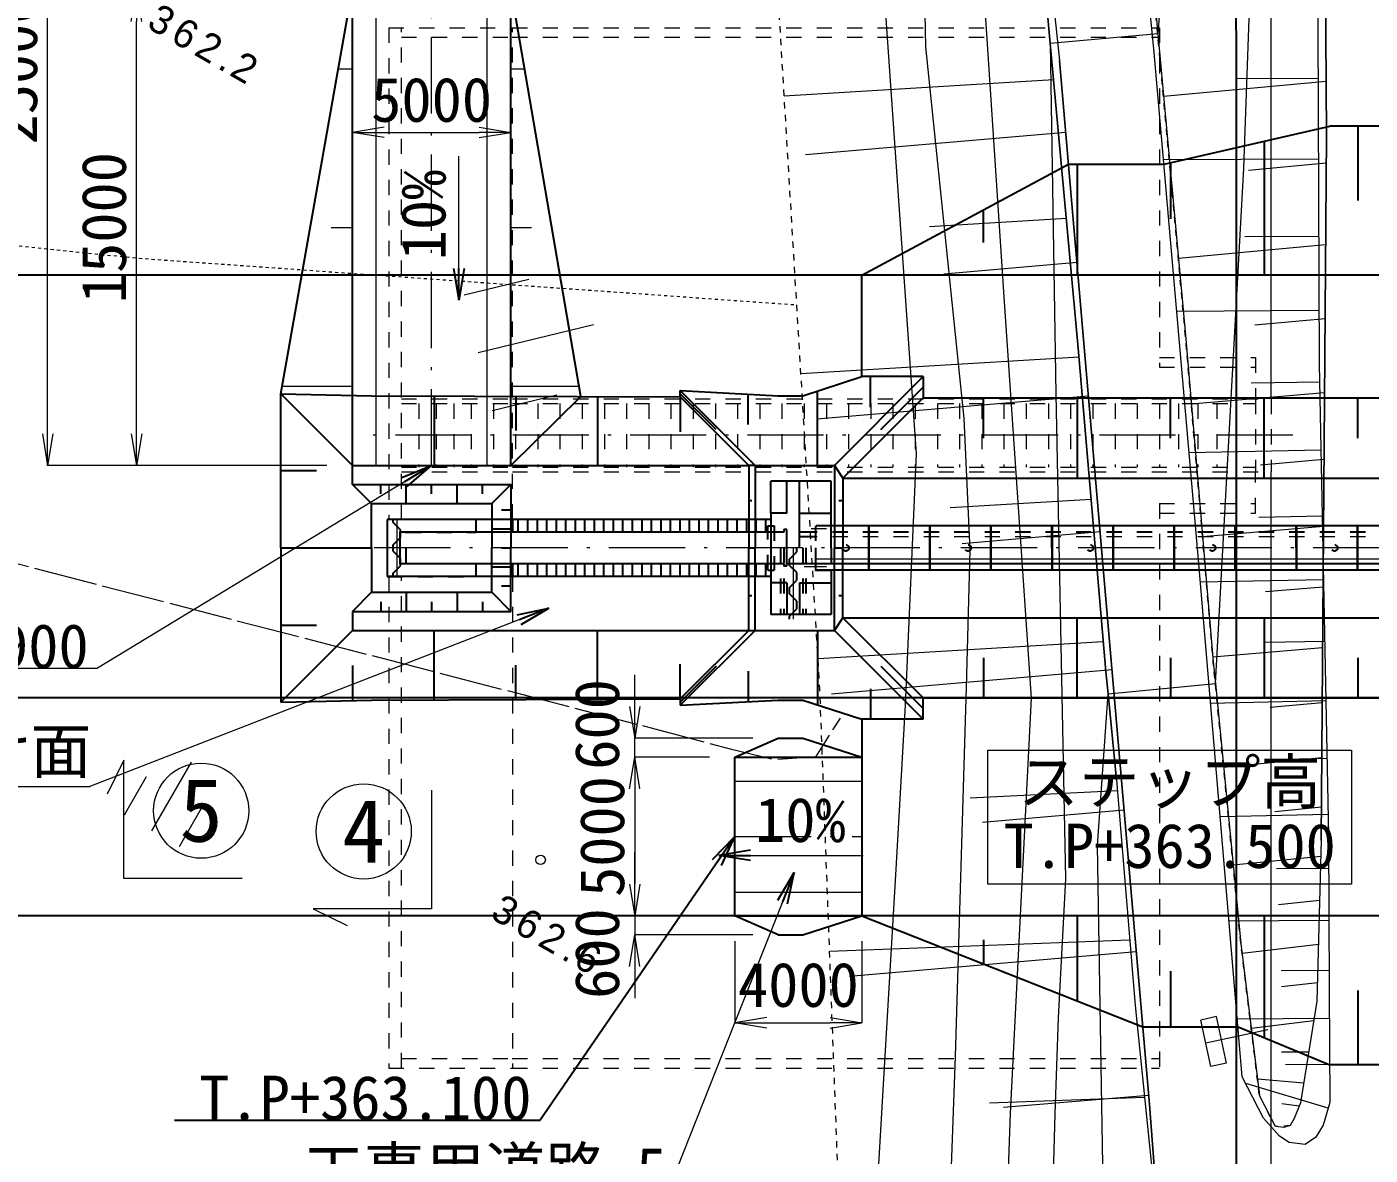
# Model space of a CAD drawing. Header units: millimetres. Extents: x -256476 to 341554, y -216330 to 457415.
# Drawn here: x 30100 to 72453, y 137365 to 172938 of the extents above; entities that cross this region are included whole.
import ezdxf
from ezdxf.enums import TextEntityAlignment as Align

# ---------------------------------------------------------------- set-up
doc = ezdxf.new("R2010")
doc.units = ezdxf.units.MM
doc.header["$LTSCALE"] = 400
doc.header["$PDSIZE"] = 300
for name, pattern in [('561019', [1, 0.5, -0.5]), ('56301', [0.5, 0.25, -0.25]), ('57103', [5.5, 5, -0.5]), ('SXF_一点短鎖線', [9.25, 6, -1.5, 0.25, -1.5]), ('SXF_跳び破線', [12, 6, -6]), ('破線', [7.5, 6, -1.5])]:
    doc.linetypes.add(name, pattern=pattern)
doc.layers.get('Defpoints').update_dxf_attribs({"color": 153})
for name, color, linetype, lineweight in [('D-BGD', 7, 'Continuous', 13), ('D-BMK', 2, 'SXF_一点短鎖線', 13), ('D-BYP-STR1', 2, 'Continuous', 13), ('D-BYP-STR4', 6, 'Continuous', 25), ('D-BYP-STR8', 150, 'Continuous', 25), ('D-STR', 1, 'Continuous', 25), ('D-STR-DIM', 7, 'Continuous', 13), ('D-STR-HTXT', 7, 'Continuous', 13), ('D-STR-TXT', 7, 'Continuous', 13), ('●予備設計_LP横断', 7, 'Continuous', 13), ('開削', 5, 'Continuous', 25), ('開削（一次掘削）', 5, 'Continuous', 25)]:
    doc.layers.add(name, color=color, linetype=linetype, lineweight=lineweight)
doc.styles.add('MS ゴシック', font='MS Gothic.ttf')
doc.styles.add('Style-WORKING', font='WORKING.shx')
doc.styles.add('ＭＳ ゴシック', font='MS Gothic.ttf')
doc.dimstyles.new('DIM-400-F', dxfattribs={"dimscale": 400, "dimtxt": 3.5, "dimasz": 2.5, "dimexe": 0, "dimexo": 2, "dimgap": 0.8, "dimtad": 1, "dimdec": 0, "dimzin": 0, "dimdsep": 46, "dimtxsty": 'MS ゴシック', "dimblk": 'OPEN', "dimcen": 0.1, "dimclrd": 256, "dimclre": 256, "dimclrt": 256, "dimaunit": 1, "dimadec": 4, "dimazin": 0, "dimtfac": 1, "dimtdec": 0, "dimtmove": 2, "dimatfit": 3, "dimldrblk": 'OPEN', "dimfxl": 1, "dimtolj": 1, "dimtzin": 0, "dimlwd": -1, "dimlwe": -1, "dimarcsym": 2})

# ---------------------------------------------------------------- blocks, each defined once
blk = doc.blocks.new('M2242')
at = {"layer": '●予備設計_LP横断', "linetype": 'Continuous', "lineweight": 15}
for p, q in [((1.501, 0.748), (1.501, -0.752)), ((1.501, 0.748), (2.001, 0.748)), ((2.001, 0.748), (2.001, -0.752)), ((0, 0), (2, 0)), ((1.501, -0.752), (2.001, -0.752))]:
    blk.add_line(p, q, dxfattribs=at)
blk = doc.blocks.new('M6334')
at = {"layer": '●予備設計_LP横断', "linetype": 'Continuous', "lineweight": 9}
for p, q in [((0, -1.25), (0, 1.25)), ((-1, -1.25), (-1, 0.15)), ((1, -1.25), (1, 0.15))]:
    blk.add_line(p, q, dxfattribs=at)
blk = doc.blocks.new('M7312')
at = {"layer": '●予備設計_LP横断', "linetype": 'Continuous', "lineweight": 20}
blk.add_circle((0, -0.001), 0.15, dxfattribs=at)
blk = doc.blocks.new('土工11-18')
at = {"layer": '開削'}
for p, q in [((885329, 91903), (890553, 93103)), ((894391, 93103), (890552, 93103)), ((891437, 93103), (891437, 90753)), ((888487, 92629), (888487, 88403)), ((885537, 91951), (885537, 90177)), ((875801, 88403), (882319, 91903)), ((882319, 91903), (885329, 91903)), ((882587, 91903), (882587, 88403)), ((879637, 89433), (879637, 90463)), ((875801, 85203), (875801, 88403)), ((901037, 88403), (875801, 88403)), ((873942, 84603), (875801, 85203)), ((874937, 82403), (877737, 85203)), ((877737, 85203), (875801, 85203)), ((876071, 84243, -354000), (876071, 85203, -354000)), ((877737, 85203), (877737, 84533)), ((872437, 82403), (870076, 84764)), ((870076, 84564), (870076, 84764)), ((870076, 84764), (873164, 84603)), ((874406, 82403), (874406, 84753)), ((876405, 83536), (877737, 84868)), ((857478, 79803), (857478, 84662)), ((857478, 84662), (859737, 82403)), ((859737, 83509), (859737, 84616)), ((862312, 84595), (862312, 82403)), ((864887, 84585), (864887, 83503)), ((867462, 84574), (867462, 82403)), ((871207, 83534), (870076, 84664)), ((872237, 82403), (870076, 84564)), ((870076, 84564), (870076, 83464)), ((872221, 83692), (872221, 84652)), ((873164, 84603), (873942, 84603)), ((875207, 82003), (877737, 84533)), ((877737, 84533), (893337, 84533)), ((879637, 83268), (879637, 84533)), ((882587, 84533), (882587, 82003)), ((885537, 83268), (885537, 84533)), ((888487, 82003), (888487, 84533)), ((891437, 83268), (891437, 84533)), ((857478, 82245), (858608, 82245)), ((859737, 82403), (872237, 82403)), ((859737, 81803), (859737, 82403)), ((872237, 82403), (872237, 79803)), ((872437, 82403), (872237, 82403)), ((872437, 82403), (874937, 82403)), ((872437, 82403), (872437, 79803)), ((874937, 82403), (874937, 79803)), ((874937, 82403), (875207, 82003)), ((860337, 81203), (859737, 81803)), ((859737, 81803), (859737, 81803)), ((860637, 81503), (860637, 81803)), ((861437, 81203), (861437, 81803)), ((862237, 81503), (862237, 81803)), ((863037, 81203), (863037, 81803)), ((863837, 81503), (863837, 81803)), ((864137, 81203), (864737, 81803)), ((875207, 82003), (875207, 79803)), ((875207, 82003), (895867, 82003)), ((864437, 81003), (864737, 81003)), ((872237, 81303), (872337, 81303)), ((875072, 81303), (875207, 81303)), ((864138, 80403), (864737, 80403)), ((857478, 79803), (860338, 79803)), ((857478, 79803), (857478, 74944)), ((857478, 79803), (860338, 79803)), ((864437, 79803), (864737, 79803)), ((864437, 79803), (864737, 79803)), ((872237, 77203), (872237, 79803)), ((872237, 79803), (872437, 79803)), ((872437, 77203), (872437, 79803)), ((874937, 77203), (874937, 79803)), ((874937, 79803), (875207, 79803)), ((875207, 77603), (875207, 79803)), ((864138, 79203), (864737, 79203)), ((860337, 78403), (859737, 77803)), ((861437, 78403), (861437, 77803)), ((863037, 78403), (863037, 77803)), ((864137, 78403), (864737, 77803)), ((864437, 78603), (864737, 78603)), ((860637, 78103), (860637, 77803)), ((862237, 78103), (862237, 77803)), ((863837, 78103), (863837, 77803)), ((872237, 78303), (872337, 78303)), ((875072, 78303), (875207, 78303)), ((859737, 77803), (859737, 77803)), ((859737, 77803), (859737, 77203)), ((874937, 77203), (875207, 77603)), ((875207, 77603), (895867, 77603)), ((875207, 77603), (877737, 75073)), ((882587, 75073), (882587, 77603)), ((888487, 77603), (888487, 75073)), ((857478, 77362), (858608, 77362)), ((857478, 74944), (859737, 77203)), ((859737, 77203), (872237, 77203)), ((862312, 75011), (862312, 77203)), ((867462, 75032), (867462, 77203)), ((872437, 77203), (870076, 74842)), ((872237, 77203), (870076, 75042)), ((872237, 77203), (872437, 77203)), ((872437, 77203), (874937, 77203)), ((874406, 77203), (874406, 74854)), ((874937, 77203), (877737, 74403)), ((879637, 76338), (879637, 75073)), ((885537, 76338), (885537, 75073)), ((891437, 76338), (891437, 75073)), ((859737, 76097), (859737, 74991)), ((864887, 75022), (864887, 76103)), ((870076, 75042), (870076, 76142)), ((871207, 76073), (870076, 74942)), ((872221, 75915), (872221, 74954)), ((876405, 76071), (877737, 74738)), ((870076, 75042), (870076, 74842)), ((870076, 74842), (873164, 75003)), ((873164, 75003), (873942, 75003)), ((873942, 75003), (875801, 74403)), ((876071, 75364, -354000), (876071, 74403, -354000)), ((877737, 74403), (877737, 75073)), ((877737, 75073), (893337, 75073)), ((875801, 74403), (875801, 68203)), ((877737, 74403), (875801, 74403)), ((905585, 68203), (875801, 68203)), ((875801, 68203), (884658, 64703)), ((882587, 68203), (882587, 65521)), ((888487, 68203), (888487, 64361)), ((879637, 67445), (879637, 66687)), ((885537, 66453), (885537, 64703)), ((891437, 65853), (891437, 63503)), ((884658, 64703), (887662, 64703)), ((887662, 64703), (890553, 63503)), ((897905, 63503), (890552, 63503))]:
    blk.add_line(p, q, dxfattribs=at)
for points in [[(857478, 84662), (860337, 84603), (870076, 84564)], [(859737, 81803), (864737, 81803), (864737, 79803)], [(860337, 79803), (860337, 81203), (864137, 81203), (864137, 79803)], [(859737, 77803), (864737, 77803), (864737, 79803)], [(860337, 79803), (860337, 78403), (864137, 78403), (864137, 79803)], [(857478, 74944), (860337, 75003), (870076, 75042)]]:
    blk.add_lwpolyline(points, dxfattribs=at)
blk = doc.blocks.new('_Open')
at = {"color": 0, "linetype": 'ByBlock', "lineweight": -2}
for p, q in [((-1, 0.167), (0, 0)), ((-1, -0.167), (0, 0)), ((0, 0), (-1, 0))]:
    blk.add_line(p, q, dxfattribs=at)
blk = doc.blocks.new('*D50')
at = {"layer": 'D-STR-DIM', "transparency": 16777216}
for p, q in [((40362, 166692), (40362, 169613)), ((41362, 169613), (44362, 169613)), ((45362, 166662), (45362, 169613))]:
    blk.add_line(p, q, dxfattribs=at)
at = {"layer": 'Defpoints', "color": 0, "transparency": 16777216}
for p in [(45362, 169613), (40362, 165892, 354000), (45362, 165862, 354005)]:
    blk.add_point(p, dxfattribs=at)
at = {"layer": 'D-STR-DIM', "transparency": 16777216, "xscale": 1000, "yscale": 1000, "zscale": 1000, "rotation": 180}
blk.add_blockref('_Open', (40362, 169613), dxfattribs=at)
at = {"layer": 'D-STR-DIM', "transparency": 16777216, "xscale": 1000, "yscale": 1000, "zscale": 1000}
blk.add_blockref('_Open', (45362, 169613), dxfattribs=at)
at = {"layer": 'D-STR-DIM', "transparency": 16777216, "insert": (42862, 170633), "char_height": 1400, "attachment_point": 5, "style": 'MS ゴシック'}
blk.add_mtext('\\A1;5000', dxfattribs=at)
blk = doc.blocks.new('*D51')
at = {"layer": 'D-STR-DIM', "transparency": 16777216}
for p, q in [((39562, 174110), (33555, 174110)), ((33555, 160110), (33555, 173110)), ((39562, 159110), (33555, 159110))]:
    blk.add_line(p, q, dxfattribs=at)
at = {"layer": 'Defpoints', "color": 0, "transparency": 16777216}
for p in [(33555, 174110), (40362, 174110, 354000), (40362, 159110, 354000)]:
    blk.add_point(p, dxfattribs=at)
at = {"layer": 'D-STR-DIM', "transparency": 16777216, "xscale": 1000, "yscale": 1000, "zscale": 1000}
for p, rotation in [((33555, 174110), 90), ((33555, 159110), 270)]:
    blk.add_blockref('_Open', p, dxfattribs=dict(at, rotation=rotation))
at = {"layer": 'D-STR-DIM', "transparency": 16777216, "insert": (32535, 166610), "char_height": 1400, "attachment_point": 5, "rotation": 90, "style": 'MS ゴシック'}
blk.add_mtext('\\A1;15000', dxfattribs=at)
blk = doc.blocks.new('*D53')
at = {"layer": 'D-STR-DIM', "transparency": 16777216}
for p, q in [((44562, 184110), (30755, 184110)), ((30755, 160110), (30755, 183110)), ((39562, 159110), (30755, 159110))]:
    blk.add_line(p, q, dxfattribs=at)
at = {"layer": 'Defpoints', "color": 0, "transparency": 16777216}
for p in [(30755, 184110), (45362, 184110, 354078), (40362, 159110, 354000)]:
    blk.add_point(p, dxfattribs=at)
at = {"layer": 'D-STR-DIM', "transparency": 16777216, "xscale": 1000, "yscale": 1000, "zscale": 1000}
for p, rotation in [((30755, 184110), 90), ((30755, 159110), 270)]:
    blk.add_blockref('_Open', p, dxfattribs=dict(at, rotation=rotation))
at = {"layer": 'D-STR-DIM', "transparency": 16777216, "insert": (29735, 171610), "char_height": 1400, "attachment_point": 5, "rotation": 90, "style": 'MS ゴシック'}
blk.add_mtext('\\A1;25000', dxfattribs=at)
blk = doc.blocks.new('*D33')
at = {"layer": 'D-STR-DIM', "transparency": 16777216}
for p, q in [((51626, 149910), (49264, 149910)), ((49264, 148910), (49264, 145910)), ((51626, 144910), (49264, 144910))]:
    blk.add_line(p, q, dxfattribs=at)
at = {"layer": 'Defpoints', "color": 0, "transparency": 16777216}
for p in [(52426, 149910, 354000), (49264, 144910), (52426, 144910, 354000)]:
    blk.add_point(p, dxfattribs=at)
at = {"layer": 'D-STR-DIM', "transparency": 16777216, "xscale": 1000, "yscale": 1000, "zscale": 1000}
for p, rotation in [((49264, 149910), 90), ((49264, 144910), 270)]:
    blk.add_blockref('_Open', p, dxfattribs=dict(at, rotation=rotation))
at = {"layer": 'D-STR-DIM', "transparency": 16777216, "insert": (48244, 147410), "char_height": 1400, "attachment_point": 5, "rotation": 90, "style": 'MS ゴシック'}
blk.add_mtext('\\A1;5000', dxfattribs=at)
blk = doc.blocks.new('*D34')
at = {"layer": 'D-STR-DIM', "transparency": 16777216}
for p, q in [((52426, 144110), (52426, 141535)), ((56426, 144110), (56426, 141535)), ((53426, 141535), (55426, 141535))]:
    blk.add_line(p, q, dxfattribs=at)
at = {"layer": 'Defpoints', "color": 0, "transparency": 16777216}
for p in [(52426, 144910, 354000), (56426, 144910, 354000), (56426, 141535)]:
    blk.add_point(p, dxfattribs=at)
at = {"layer": 'D-STR-DIM', "transparency": 16777216, "xscale": 1000, "yscale": 1000, "zscale": 1000, "rotation": 180}
blk.add_blockref('_Open', (52426, 141535), dxfattribs=at)
at = {"layer": 'D-STR-DIM', "transparency": 16777216, "xscale": 1000, "yscale": 1000, "zscale": 1000}
blk.add_blockref('_Open', (56426, 141535), dxfattribs=at)
at = {"layer": 'D-STR-DIM', "transparency": 16777216, "insert": (54426, 142728), "char_height": 1400, "attachment_point": 5, "style": 'MS ゴシック'}
blk.add_mtext('\\A1;4000', dxfattribs=at)
blk = doc.blocks.new('*D35')
at = {"layer": 'D-STR-DIM', "transparency": 16777216}
for p, q in [((49264, 151510), (49264, 152510)), ((52989, 150510), (49264, 150510)), ((49264, 149910), (49264, 150510)), ((51626, 149910), (49264, 149910)), ((49264, 148910), (49264, 147910))]:
    blk.add_line(p, q, dxfattribs=at)
at = {"layer": 'Defpoints', "color": 0, "transparency": 16777216}
for p in [(49264, 150510), (53789, 150510, 354000), (52426, 149910, 354000)]:
    blk.add_point(p, dxfattribs=at)
at = {"layer": 'D-STR-DIM', "transparency": 16777216, "xscale": 1000, "yscale": 1000, "zscale": 1000}
for p, rotation in [((49264, 150510), 270), ((49264, 149910), 90)]:
    blk.add_blockref('_Open', p, dxfattribs=dict(at, rotation=rotation))
at = {"layer": 'D-STR-DIM', "transparency": 16777216, "insert": (48084, 150945), "char_height": 1400, "attachment_point": 5, "rotation": 90, "style": 'MS ゴシック'}
blk.add_mtext('\\A1;600', dxfattribs=at)
blk = doc.blocks.new('*D36')
at = {"layer": 'D-STR-DIM', "transparency": 16777216}
for p, q in [((49264, 145910), (49264, 146910)), ((51626, 144910), (49264, 144910)), ((49264, 144910), (49264, 144310)), ((52989, 144310), (49264, 144310)), ((49264, 143310), (49264, 142310))]:
    blk.add_line(p, q, dxfattribs=at)
at = {"layer": 'Defpoints', "color": 0, "transparency": 16777216}
for p in [(52426, 144910, 354000), (49264, 144310), (53789, 144310, 354000)]:
    blk.add_point(p, dxfattribs=at)
at = {"layer": 'D-STR-DIM', "transparency": 16777216, "xscale": 1000, "yscale": 1000, "zscale": 1000}
for p, rotation in [((49264, 144910), 270), ((49264, 144310), 90)]:
    blk.add_blockref('_Open', p, dxfattribs=dict(at, rotation=rotation))
at = {"layer": 'D-STR-DIM', "transparency": 16777216, "insert": (48084, 143720), "char_height": 1400, "attachment_point": 5, "rotation": 90, "style": 'MS ゴシック'}
blk.add_mtext('\\A1;600', dxfattribs=at)
blk = doc.blocks.new('*D130')
at = {"layer": 'D-STR-DIM', "transparency": 16777216}
blk.add_line((128192, 168310), (128192, 179360), dxfattribs=at)
for start, end in [(90, 135), (80.3267, 85.1633), (139.8367, 144.6733)]:
    blk.add_arc((128192, 167510), 11850, start, end, dxfattribs=at)
at = {"layer": 'Defpoints', "color": 0, "transparency": 16777216}
for p in [(65394, 230308), (125125, 178956), (128192, 167510), (128192, 167510), (128192, 144510)]:
    blk.add_point(p, dxfattribs=at)
at = {"layer": 'D-STR-DIM', "transparency": 16777216, "xscale": 1000, "yscale": 1000, "zscale": 1000}
for p, rotation in [((128192, 179360), 177.5816705060862), ((119813, 175889), 47.41832949492703)]:
    blk.add_blockref('_Open', p, dxfattribs=dict(at, rotation=rotation))
at = {"layer": 'D-STR-DIM', "transparency": 16777216, "insert": (123267, 179400), "char_height": 1400, "attachment_point": 5, "rotation": 22.5, "style": 'MS ゴシック'}
blk.add_mtext('\\A1;45°0\'0"', dxfattribs=at)

msp = doc.modelspace()

# ---------------------------------------------------------------- linework, layer by layer
at = {"layer": 'D-BGD', "linetype": 'Continuous'}
for p, q in [((62472.5, 171267.3), (53978.8, 170756.7)), ((71063.8, 171213.9), (65936.1, 170742.1)), ((70813.8, 171308.2), (68259.9, 171299.8)), ((62857.6, 169606.9), (54654.6, 168900.9)), ((70818.5, 168767.9), (65938.9, 168746.9)), ((71068.5, 168639.3), (68613.7, 168414.5)), ((62875, 166896.1), (58558.1, 166636.6)), ((71049, 166064.6), (66405.8, 165637.4)), ((70833.3, 166325.6), (68499, 166317.9)), ((63210.5, 165505.4), (59009.8, 165140.2)), ((43883, 164489), (45923.2, 164984.2)), ((70841, 163991.3), (66350.9, 163965.5)), ((44325, 162667.4), (47969.2, 163553.2)), ((71031.3, 163733.3), (68820.6, 163537.1)), ((63275.6, 162524.8), (54505.4, 161997.6)), ((71013.6, 161401.9), (66814.1, 161044.5)), ((70862.6, 161741.2), (68705.5, 161700.8)), ((44767.4, 160844.5), (46808.1, 161340.5)), ((63570.7, 161295.9), (55007.9, 160566.1)), ((70908, 159592.8), (66741.4, 159507.9)), ((70997.6, 159294.7), (68994.8, 159124.2)), ((63657.2, 158038.9), (59216.3, 157771.9)), ((70981.5, 157187.4), (67170, 156863)), ((70943.6, 157507.7), (68939.1, 157471.9)), ((63935.6, 157014.5), (59590.9, 156639.9)), ((70979.4, 155503.2), (67095.7, 155428.8)), ((70967, 155274.8), (69149.2, 155120.1)), ((64038.9, 153553), (55045.5, 153012.4)), ((70952.5, 153362.1), (67492.9, 153067.7)), ((71027.8, 153560.7), (69139.9, 153527.1)), ((64318.9, 152664.9), (55472, 151902.3)), ((71057.8, 151686.4), (67424.6, 151606.4)), ((70939.3, 151626.2), (69301, 151476.7)), ((70926.1, 149890.2), (67832.6, 149586.7)), ((71095.3, 149865.5), (69332.7, 149829.1)), ((64483, 148849.5), (59842.1, 148623.7)), ((64693.4, 148239.6), (60227.2, 147854.1)), ((70914.3, 148336), (69446.5, 148192.6)), ((71131.7, 148102.9), (67723.1, 148032.2)), ((70893.2, 146782), (68134.2, 146511.4)), ((71144.7, 146399.8), (69505, 146396.6)), ((70857.5, 145396.4), (69566.3, 145255.3)), ((71148, 144760.1), (68002.4, 144745.8)), ((64873.3, 144141.1), (55410.9, 143788.6)), ((70821.8, 144010.7), (68416, 143716.9)), ((65078.9, 143773.4), (56038.5, 142995.1)), ((71155.2, 143187.3), (69649.4, 143176.3)), ((70790.6, 142799.3), (69654.3, 142669.6)), ((71161.2, 141672.8), (68266.2, 141652.9)), ((70674.8, 141595.7), (68704.5, 141355.1)), ((70517.5, 140615.8), (69656.2, 140614.8)), ((71179.9, 140220.3), (69782, 140216.4)), ((71126.7, 138843.7), (68528.9, 139621.8)), ((70360.1, 139635.8), (68899.4, 139758.8)), ((65341.4, 139185.1), (60451.8, 139001.5)), ((65465.6, 139248.8), (60896.4, 138864.8)), ((70217.2, 138905.3), (69672.7, 138982))]:
    msp.add_line(p, q, dxfattribs=at)
at = {"layer": 'D-BGD', "linetype": 'Continuous', "flags": 128}
for points in [[(21306.6, 264175.6), (29822.2, 264263.6), (32388, 264290.5), (39888.1, 264233.2), (49192.3, 264162), (56794.5, 264103.7), (59821.2, 264184.1), (66123.1, 264351.8), (66779.4, 264036.8), (67304.5, 263551.6), (68077.1, 262339.3), (68855.4, 260785.8), (69380, 258758.7), (69712.7, 255117.6), (70365.9, 240810.9), (70628.8, 226102.3), (70802.1, 206682.7), (70968.8, 185578.2), (71075.1, 169507.4), (70906.4, 147293.5), (70775.8, 142224.3), (70259.8, 139011), (70062.4, 138521.2), (69928.4, 138296)], [(70906.4, 147293.5), (71075.1, 169507.4), (70968.8, 185578.2), (70802.1, 206682.7), (70628.8, 226102.3), (70365.9, 240810.9)], [(47951, 220955.1), (51009.9, 218406.7), (53521, 215380.8), (55910.3, 211870.1), (55920.9, 211852.4), (57772.7, 208620.7), (58634.9, 206298), (59331.2, 203965.8), (59797.3, 202033.5), (59909, 200957.7), (60199.5, 197939.4), (60293, 196974.4), (61211.5, 184712.6), (62151.9, 174754.2), (62367.3, 172410.1), (63251.7, 162805.7), (64119.1, 152610.2), (64187.9, 151913.2), (64454, 149199.6), (65043.6, 142086.6), (65603.6, 136629.6)], [(63194.4, 202306.9), (63586.9, 198238), (63680.4, 197265), (64599.2, 184999.5), (65537.6, 175070), (65753.8, 172723), (66638.7, 163105.7), (67505.4, 152921), (67573.3, 152230.3), (68377, 144036.8), (68962.5, 139242.3)], [(64454, 149199.6), (64187.9, 151913.2), (64119.1, 152610.2), (63251.7, 162805.7), (62367.3, 172410.1), (62151.9, 174754.2), (61211.5, 184712.6), (60293, 196974.4), (60199.5, 197939.4), (59909, 200957.7)], [(64454, 149199.6), (65043.6, 142086.6), (65603.6, 136629.6), (65861.5, 132117.9), (66024.6, 129821.1), (66173.2, 127336.5)], [(70906.4, 147293.5), (70775.8, 142224.3), (70259.8, 139011), (70062.4, 138521.2), (69928.4, 138296), (69729.8, 138231.4), (69469.1, 138263.6), (68962.5, 139242.3)]]:
    msp.add_lwpolyline(points, dxfattribs=at)
at = {"layer": 'D-BGD', "linetype": '561019', "flags": 128}
for points in [[(69928.4, 138296), (69469.1, 138263.6), (68962.5, 139242.3), (68377, 144036.8), (67573.3, 152230.3), (67505.4, 152921), (66638.7, 163105.7), (65753.8, 172723), (65537.6, 175070), (64599.2, 184999.5), (63680.4, 197265), (63586.9, 198238), (63194.4, 202306.9), (62766.6, 206292.2), (62692, 206989.1), (60838.5, 215487.3), (60415.7, 217424.6), (60699.1, 226225.1), (61697.5, 257158.4), (61319.3, 258266.2), (49904.6, 258341.8), (34729.9, 260635.2), (33257.8, 260857.4), (21254.5, 263587.4), (21261.6, 263669.8), (21306.6, 264175.6)], [(60125.4, 106858.4), (59468, 106876.4), (59055.6, 106887.4), (57048.1, 123443.1), (56321.3, 128204.7), (55886.8, 131048.6), (55448.7, 142773.6), (55102.7, 152060.4), (53286.7, 182271.2), (53329.9, 199958.5), (52707, 206516.2), (50642, 212160.1), (48953.2, 215854), (46348.2, 218820.9), (46691, 219276.7), (47935.9, 220934.9), (47951, 220955.1)]]:
    msp.add_lwpolyline(points, dxfattribs=at)
at = {"layer": 'D-BGD', "linetype": 'Continuous', "flags": 128}
for points, elevation in [([(58731.1, 122594.5), (59377, 140477.5), (59724.9, 152115.2), (59843.4, 156437), (59648.1, 160592.1), (58445.6, 172313.6), (58133.6, 187958.2), (58025, 195348.4), (58165.3, 198626.5), (57875.5, 201031.9), (57678.6, 203595), (57002.1, 206909), (56281, 209585.4), (55920.9, 211852.4), (58465, 213443.1), (61900.1, 208031.4), (62325.3, 207216), (62666.1, 206960.1), (63005.4, 206978.5), (63190.5, 207619.5), (63326.3, 223824.5), (62835.1, 234389.7), (62571.9, 257419.4)], 364000), ([(64481.3, 241519.8), (64924.9, 222919.4), (64741.8, 202508.6), (63586.9, 198238), (60199.5, 197939.4), (60020.3, 183123.9), (60167.7, 175600.6), (60908.5, 164428.3), (61769.1, 151770.6), (61098.6, 138682.8), (60956.2, 134560.4)], 365000), ([(67015.6, 201267.3), (66629.9, 187561.2), (66092.8, 177099.3), (65753.8, 172723), (62367.3, 172410.1), (62548.1, 161367), (62843.5, 146076.8), (62611.3, 141695.7), (62508.7, 138665.8), (62415.6, 135212.9), (62409.4, 128955.6), (62257.8, 125645.9), (62289.2, 119271.2), (62762.3, 116466.4), (63328.6, 114917.1), (63839, 114057.3), (64263.9, 112841.9), (67001.3, 111614.5), (67008.6, 103646.9)], 366000), ([(69109, 104600), (68963.3, 116037), (66216.6, 117244.4), (64808.6, 123905.1), (64139.7, 130123.7), (63860.3, 147123.3), (64187.9, 151913.2), (67573.3, 152230.3), (68471.4, 168487.3), (68852.3, 179112.9), (69364.9, 191825.6), (69288.9, 199922.5)], 367000), ([(56618.3, 131187.5), (57506.4, 146385.6), (57807, 151549.8), (58152.6, 159471.3), (56958.2, 176536.6), (56643.9, 187608), (56267.9, 196509.5)], 363000)]:
    msp.add_lwpolyline(points, dxfattribs=dict(at, elevation=elevation))
at = {"layer": 'D-BGD', "linetype": 'Continuous', "extrusion": (0.879845, 0.091136, 0.466441), "elevation": 244369.6}
msp.add_lwpolyline([(132040.6, 286626.3), (148148.9, 285981.9), (164452.8, 285405.4)], dxfattribs=at)
at = {"layer": 'D-BGD', "linetype": 'Continuous', "extrusion": (0.995578, 0.086824, 0.035859), "elevation": 90448.2}
msp.add_lwpolyline([(132740.6, 364541.1), (149473.5, 363940.7), (165782, 363430.4)], dxfattribs=at)
at = {"layer": 'D-BGD', "linetype": '56301', "flags": 128}
msp.add_lwpolyline([(-45114.6, 160538.4), (-39890.2, 159925.3), (-29995.7, 159064.9), (-6367.7, 158370.5), (-10444.8, 170145.8), (33606.7, 165646.1), (36491.3, 165441.3), (54375, 164174.5)], dxfattribs=at)
at = {"layer": 'D-BGD', "linetype": '57103', "elevation": 362500, "flags": 128}
msp.add_lwpolyline([(-68195.2, -43675.1), (-68220.9, -43414.1), (-69210.1, -29716), (-72865.3, -29605.7), (-72870.1, -12766.3), (-74061.7, -12527.7), (-74945, 11301.3), (-72457.2, 11999.4), (-74320.5, 37396.3), (-68988.2, 37799.6), (-67540.4, 19613.6), (-66756.1, 18676.3), (-65343, 18097.2), (-48585.8, 18067.2), (-43477, 18655.5), (-37411.4, 19569), (-36693.8, 19934.9), (-36410.5, 21074.9), (-34106.7, 21063.1), (-33460.1, 25252.1), (-33136.7, 25844.8), (-32708.3, 26132.6), (-23216.9, 25899.5), (-23070, 27664.1), (-30755.6, 28107.1), (-32616.1, 28460.2), (-33610.4, 28763.1), (-34656.5, 29463.6), (-37062.4, 33597.5), (-38224.3, 39458.1), (-38825.8, 50638), (-40855.9, 52666.6), (-42374, 52961.3), (-62429.1, 54124.5), (-63600.3, 54715.8), (-64595.2, 56705.3), (-65262.5, 58387.7), (-65256.2, 59536.3), (-64941.4, 60960.9), (-63064.7, 64109.5), (-57266.1, 69060.3), (-53799.7, 71996.5), (-49218.4, 74570.8), (-45607, 75770.7), (-43799.4, 77514.9), (-43288, 78512.8), (-42611.7, 79998.4), (-41935.9, 81992.9), (-41665.8, 85013.1), (-41483.2, 91956.7), (-41846, 93992.3), (-42371.3, 95606.8), (-42993.5, 98627.8), (-43980, 102088.8), (-46276.8, 105718.2), (-49203.4, 111707.4), (-52824.6, 115741.7), (-56578.4, 120378.1), (-58134, 122016.3), (-59064.8, 123196.1), (-59668.5, 124401.3), (-59951.8, 126533), (-59371.2, 128161.3), (-58932.3, 129137.4), (-57731.2, 130618.9), (-56116.7, 131545.6), (-51825.8, 133855.5), (-48623.9, 137605.7), (-44948.6, 140807), (-44023.6, 142326), (-40472.4, 147554.9), (-38462.1, 149270.2), (-37198.8, 149756.3), (-35511.5, 149553.4), (-18892.8, 146184.4), (-11098.8, 144083.8), (-7947.4, 142587.2), (-1550, 138616.9), (293.8, 138130.4), (1155.6, 138106.7), (1926, 138272.9), (2225.1, 138586.6), (2621.6, 139467.1), (2585.9, 141712.6), (-2778.5, 154709.9), (-3792.1, 159329.6), (-2652.8, 160896.2), (-1284.1, 161447.4), (485.3, 162001.3), (22604.9, 157874), (49902.8, 150805.9), (52273.7, 150170.8), (53687, 149838.3), (54983.3, 149936.3), (55753.9, 151140.5)], dxfattribs=at)
at = {"layer": 'D-BGD', "linetype": 'Continuous'}
for points in [[(17459.1, 264401, 363530), (54563.6, 264157.6, 367630), (57302.4, 264186.6, 367740), (66888.6, 264489.7, 368380), (68497.7, 262192.1, 368330), (70364.6, 236966.1, 368080), (70731.3, 225082.6, 368280), (70853.1, 201355.6, 368470), (70771.5, 180986.8, 368490), (70850.4, 162301.9, 368510), (71142.4, 147439.3, 368300), (71159.8, 142573.3, 368380), (71186.7, 139028.3, 368140), (70970.3, 138310.7, 368050), (70742.4, 137934.2, 368050)], [(65647.3, 172132.5, 366440), (62543.9, 203755.8, 364880), (62040.8, 205890.4, 364910), (60945.5, 208780.8, 364690), (59618.3, 211689.1, 364470), (57898.6, 214857.6, 364260), (56144.5, 217203.8, 364300), (54107.2, 219378.4, 364040), (51883.7, 221510, 363810), (49711.6, 223369.9, 363570), (46941.4, 225112.2, 363720), (44543.4, 226398.3, 363360), (42496.9, 227413.2, 363370), (39378.5, 228329.1, 363390), (32038.3, 229364.9, 362900), (21799, 230775.2, 362740), (19152.3, 231327.7, 362750), (16483.6, 232042.7, 362770), (13405.1, 233028, 362800), (11136.5, 233997.5, 362820), (8244.5, 235186.9, 362840), (5376.6, 236558.6, 362870)], [(4003, 233887.9, 362870), (7028.2, 232448.9, 362840), (9972.2, 231229.5, 362820), (12349.8, 230208.9, 362800), (15635.3, 229162.3, 362770), (18462.6, 228402.2, 362750), (21286.7, 227817, 362740), (31419.1, 225879.8, 362900), (38562.6, 224541.9, 363390), (41373.7, 223733.5, 363370), (43092.6, 223172.2, 363360), (45261.6, 222029.2, 363720), (47656.4, 220456.6, 363570), (49497, 218983.3, 363810), (51724.6, 216999.3, 364040), (53657.5, 214723.3, 364500), (55108.7, 212793.3, 364240), (56707.9, 210017, 364190), (57816.6, 207511.2, 364680), (58866.6, 204843, 364910), (59374, 202936.5, 364940), (62662.4, 171876, 366440)], [(70731.3, 225082.6, 368280), (70853.1, 201355.6, 368470), (70771.5, 180986.8, 368490), (70850.4, 162301.9, 368510), (71142.4, 147439.3, 368300)], [(51724.6, 216999.3, 364040), (53657.5, 214723.3, 364500), (55108.7, 212793.3, 364240), (56707.9, 210017, 364190), (57816.6, 207511.2, 364680), (58866.6, 204843, 364910), (59374, 202936.5, 364940), (62662.4, 171876, 366440), (64061, 155627.5, 366950), (65493.3, 138956, 367550), (66463, 126195.3, 368170)], [(71142.4, 147439.3, 368300), (71159.8, 142573.3, 368380), (71186.7, 139028.3, 368140), (70970.3, 138310.7, 368050), (70742.4, 137934.2, 368050), (70401.9, 137703.2, 367970), (69894.8, 137764, 367910), (69592.7, 137960.7, 367900), (69088, 138527.6, 367840), (68420.3, 139834.2, 367520)], [(67465.5, 119471.3, 368100), (68134.2, 121959, 368110), (68137.6, 122326.1, 368130), (68102, 122484.9, 368130), (68078.8, 122625.2, 368150), (67896.5, 123110.6, 368160), (67771.8, 123355.3, 368160), (67126.7, 124279.7, 368160), (66791.8, 124760.6, 368140), (66645.4, 125248.4, 368140), (66607.5, 125443.3, 368150), (66542.6, 125792, 368170), (66463, 126195.3, 368170), (65493.3, 138956, 367550)]]:
    msp.add_polyline3d(points, dxfattribs=at)
at = {"layer": 'D-BMK'}
for p, q in [((42862.1, 159110.4), (42862.1, 184677.3, 59.4)), ((52426.2, 147410.4), (56426.2, 147410.4))]:
    msp.add_line(p, q, dxfattribs=at)
at = {"layer": 'D-BMK', "linetype": 'SXF_一点短鎖線'}
for p, q in [((70020.5, 160060.4), (40833.7, 160060.4)), ((41762.1, 157410.4), (41762.1, 155610.4)), ((154452, 156510.4), (40539.4, 156510.4)), ((54262.1, 156510.4), (54262.1, 154260.4))]:
    msp.add_line(p, q, dxfattribs=at)
at = {"layer": 'D-BYP-STR1'}
for p, q in [((41112.1, 159110.4), (41112.1, 185074.2, 50.6)), ((44612.1, 159110.4), (44612.1, 184280.5, 78.9)), ((69337.7, 161210.4), (69337.7, 178940.3)), ((39918.8, 171610.4), (40362.1, 171610.4)), ((45362.1, 171610.4), (45791.3, 171610.4)), ((39697.2, 166610.4), (40362.1, 166610.4)), ((45362.1, 166610.4), (46005.9, 166610.4)), ((38145.6, 161610.4), (40362.1, 161610.4)), ((45362.1, 161610.4), (47508.1, 161610.4)), ((69337.7, 128940.3), (69337.7, 158910.4)), ((78061.8, 156160.4), (54962.1, 156160.4)), ((52426.2, 149160.4), (56426.2, 149160.4)), ((52426.2, 145660.4), (56426.2, 145660.4))]:
    msp.add_line(p, q, dxfattribs=at)
at = {"layer": 'D-BYP-STR1', "linetype": 'SXF_跳び破線', "ltscale": 0.2}
for p, q in [((68224.1, 128940.3), (68224.1, 178940.3)), ((41507.6, 172910.4), (45404.1, 172910.4)), ((45404.1, 172910.4), (65808.5, 172910.4)), ((45407.6, 157410.4), (45407.6, 172910.4)), ((65808.5, 172910.4), (65808.5, 162210.4)), ((41907.6, 172610.4), (45404.1, 172610.4)), ((45404.1, 172610.4), (65808.5, 172610.4)), ((65808.5, 162510.4), (68837.7, 162510.4)), ((68837.7, 162510.4), (68837.7, 161210.4)), ((65808.5, 162210.4), (68837.7, 162210.4)), ((41907.6, 161210.4), (45407.6, 161210.4)), ((41907.6, 161060.4), (45407.6, 161060.4)), ((42457.8, 161060.4), (42457.8, 159060.4)), ((43008.1, 161060.4), (43008.1, 159060.4)), ((43558.3, 161060.4), (43558.3, 159060.4)), ((44108.6, 161060.4), (44108.6, 159060.4)), ((44808.6, 161060.4), (44808.6, 159060.4)), ((45407.6, 161210.4), (69337.7, 161210.4)), ((45407.6, 161060.4), (68837.7, 161060.4)), ((45508.6, 161060.4), (45508.6, 159060.4)), ((46208.6, 161060.4), (46208.6, 159060.4)), ((46908.6, 161060.4), (46908.6, 159060.4)), ((47608.6, 161060.4), (47608.6, 159060.4)), ((48308.6, 161060.4), (48308.6, 159060.4)), ((49008.6, 161060.4), (49008.6, 159060.4)), ((49708.6, 161060.4), (49708.6, 159060.4)), ((50408.6, 161060.4), (50408.6, 159060.4)), ((51108.6, 161060.4), (51108.6, 159060.4)), ((51808.6, 161060.4), (51808.6, 159060.4)), ((52508.6, 161060.4), (52508.6, 159060.4)), ((53208.6, 161060.4), (53208.6, 159060.4)), ((53908.6, 161060.4), (53908.6, 159060.4)), ((54608.6, 161060.4), (54608.6, 159060.4)), ((55308.6, 161060.4), (55308.6, 159060.4)), ((56008.6, 161060.4), (56008.6, 159060.4)), ((56708.6, 161060.4), (56708.6, 159060.4)), ((57408.6, 161060.4), (57408.6, 159060.4)), ((58108.6, 161060.4), (58108.6, 159060.4)), ((58808.6, 161060.4), (58808.6, 159060.4)), ((59508.6, 161060.4), (59508.6, 159060.4)), ((60208.6, 161060.4), (60208.6, 159060.4)), ((60908.6, 161060.4), (60908.6, 159060.4)), ((61608.6, 161060.4), (61608.6, 159060.4)), ((62308.6, 161060.4), (62308.6, 159060.4)), ((63008.6, 161060.4), (63008.6, 159060.4)), ((63708.6, 161060.4), (63708.6, 159060.4)), ((64408.6, 161060.4), (64408.6, 159060.4)), ((65108.6, 161060.4), (65108.6, 159060.4)), ((65808.6, 161060.4), (65808.6, 159060.4)), ((66412.6, 161060.4), (66412.6, 159060.4)), ((67016.6, 161060.4), (67016.6, 159060.4)), ((67620.6, 161060.4), (67620.6, 159060.4)), ((68224.1, 161060.4), (68224.1, 159060.4)), ((68837.7, 161210.4), (68837.7, 158910.4)), ((68837.7, 161210.4), (68837.7, 158910.4)), ((69337.7, 161210.4), (69337.7, 158910.4)), ((41907.6, 159060.4), (45407.6, 159060.4)), ((41907.6, 158910.4), (45407.6, 158910.4)), ((45407.6, 159060.4), (68837.7, 159060.4)), ((45407.6, 158910.4), (69337.7, 158910.4)), ((68837.7, 157610.4), (68837.7, 158910.4)), ((65808.5, 157910.4), (65808.5, 140110.4)), ((65808.5, 157910.4), (68837.7, 157910.4)), ((65808.5, 157610.4), (68837.7, 157610.4)), ((55312.1, 157110.4), (54612.1, 157110.4)), ((78061.8, 156860.4), (54962.1, 156860.4)), ((45407.6, 155610.4), (45407.6, 140110.4)), ((41907.6, 140410.4), (45404.1, 140410.4)), ((45404.1, 140410.4), (65808.5, 140410.4)), ((41507.6, 140110.4), (45404.1, 140110.4)), ((45404.1, 140110.4), (65808.5, 140110.4))]:
    msp.add_line(p, q, dxfattribs=at)
at = {"layer": 'D-BYP-STR1', "linetype": 'Continuous', "lineweight": 25}
for p, q in [((45584.6, 157410.4), (45584.6, 157010.4)), ((45884.6, 157410.4), (45884.6, 157010.4)), ((46184.6, 157410.4), (46184.6, 157010.4)), ((46484.6, 157410.4), (46484.6, 157010.4)), ((46784.6, 157410.4), (46784.6, 157010.4)), ((47084.6, 157410.4), (47084.6, 157010.4)), ((47384.6, 157410.4), (47384.6, 157010.4)), ((47684.6, 157410.4), (47684.6, 157010.4)), ((47984.6, 157410.4), (47984.6, 157010.4)), ((48284.6, 157410.4), (48284.6, 157010.4)), ((48584.6, 157410.4), (48584.6, 157010.4)), ((48884.6, 157410.4), (48884.6, 157010.4)), ((49184.6, 157410.4), (49184.6, 157010.4)), ((49484.6, 157410.4), (49484.6, 157010.4)), ((49784.6, 157410.4), (49784.6, 157010.4)), ((50084.6, 157410.4), (50084.6, 157010.4)), ((50384.6, 157410.4), (50384.6, 157010.4)), ((50684.6, 157410.4), (50684.6, 157010.4)), ((50984.6, 157410.4), (50984.6, 157010.4)), ((51284.6, 157410.4), (51284.6, 157010.4)), ((51584.6, 157410.4), (51584.6, 157010.4)), ((51884.6, 157410.4), (51884.6, 157010.4)), ((52184.6, 157410.4), (52184.6, 157010.4)), ((52484.6, 157410.4), (52484.6, 157010.4)), ((52784.6, 157410.4), (52784.6, 157010.4)), ((53084.6, 157410.4), (53084.6, 157010.4)), ((53384.6, 157410.4), (53384.6, 157010.4)), ((45584.6, 156010.4), (45584.6, 155610.4)), ((45884.6, 156010.4), (45884.6, 155610.4)), ((46184.6, 156010.4), (46184.6, 155610.4)), ((46484.6, 156010.4), (46484.6, 155610.4)), ((46784.6, 156010.4), (46784.6, 155610.4)), ((47084.6, 156010.4), (47084.6, 155610.4)), ((47384.6, 156010.4), (47384.6, 155610.4)), ((47684.6, 156010.4), (47684.6, 155610.4)), ((47984.6, 156010.4), (47984.6, 155610.4)), ((48284.6, 156010.4), (48284.6, 155610.4)), ((48584.6, 156010.4), (48584.6, 155610.4)), ((48884.6, 156010.4), (48884.6, 155610.4)), ((49184.6, 156010.4), (49184.6, 155610.4)), ((49484.6, 156010.4), (49484.6, 155610.4)), ((49784.6, 156010.4), (49784.6, 155610.4)), ((50084.6, 156010.4), (50084.6, 155610.4)), ((50384.6, 156010.4), (50384.6, 155610.4)), ((50684.6, 156010.4), (50684.6, 155610.4)), ((50984.6, 156010.4), (50984.6, 155610.4)), ((51284.6, 156010.4), (51284.6, 155610.4)), ((51584.6, 156010.4), (51584.6, 155610.4)), ((51884.6, 156010.4), (51884.6, 155610.4)), ((52184.6, 156010.4), (52184.6, 155610.4)), ((52484.6, 156010.4), (52484.6, 155610.4)), ((52784.6, 156010.4), (52784.6, 155610.4)), ((53084.6, 156010.4), (53084.6, 155610.4)), ((53384.6, 156010.4), (53384.6, 155610.4))]:
    msp.add_line(p, q, dxfattribs=at)
at = {"layer": 'D-BYP-STR1', "color": 2}
msp.add_line((55312.1, 155910.4), (54612.1, 155910.4), dxfattribs=at)
at = {"layer": 'D-BYP-STR1', "linetype": 'SXF_跳び破線', "ltscale": 0.2}
for points in [[(41507.6, 172910.4), (41507.6, 157410.4), (41907.6, 157410.4), (41907.6, 172910.4)], [(41907.6, 140110.4), (41907.6, 155610.4), (41507.6, 155610.4), (41507.6, 140110.4)]]:
    msp.add_lwpolyline(points, dxfattribs=at)
at = {"layer": 'D-BYP-STR4'}
for p, q in [((55462.1, 158610.4), (53562.1, 158610.4)), ((53562.1, 157610.4), (53562.1, 158610.4)), ((54062.1, 157610.4), (54062.1, 158610.4)), ((54462.1, 157610.4), (54462.1, 158610.4)), ((55462.1, 156510.4), (55462.1, 158610.4)), ((53562.1, 157610.4), (53562.1, 155410.4)), ((54062.1, 157610.4), (53562.1, 157610.4)), ((54462.1, 156510.4), (54462.1, 157710.4)), ((54462.1, 157610.4), (55462.1, 157610.4)), ((53562.1, 157410.4), (41462.1, 157410.4)), ((41462.1, 157410.4), (41462.1, 155610.4)), ((45407.6, 157410.4), (45407.6, 157010.4)), ((53562.1, 157010.4), (41862.1, 157010.4)), ((41862.1, 157010.4), (41862.1, 156010.4)), ((53962.1, 157010.4), (53562.1, 157010.4)), ((54062.1, 157085.4), (53962.1, 157085.4)), ((53962.1, 157085.4), (53962.1, 157010.4)), ((54062.1, 155935.4), (54062.1, 157085.4)), ((53562.1, 156010.4), (41862.1, 156010.4)), ((45407.6, 156010.4), (45407.6, 155610.4)), ((53962.1, 156010.4), (53562.1, 156010.4)), ((53962.1, 156010.4), (53962.1, 155935.4)), ((54062.1, 155935.4), (53962.1, 155935.4)), ((54962.1, 156010.4), (54062.1, 156010.4)), ((53562.1, 155610.4), (41462.1, 155610.4)), ((55462.1, 155810.4), (55462.1, 154410.4)), ((54062.1, 155410.4), (53562.1, 155410.4)), ((53562.1, 155410.4), (53562.1, 154410.4)), ((54062.1, 155410.4), (54062.1, 154410.4)), ((54462.1, 155410.4), (54462.1, 154410.4)), ((54462.1, 155410.4), (55462.1, 155410.4)), ((55462.1, 154410.4), (53562.1, 154410.4))]:
    msp.add_line(p, q, dxfattribs=at)
at = {"layer": 'D-BYP-STR4', "linetype": 'SXF_跳び破線', "ltscale": 0.2}
for p, q in [((53462.1, 155810.4), (53462.1, 157210.4)), ((53462.1, 157210.4), (53662.1, 157210.4)), ((53662.1, 157210.4), (53662.1, 155810.4)), ((54962.1, 157010.4), (54062.1, 157010.4)), ((54962.1, 156860.4), (54062.1, 156860.4)), ((53862.1, 156510.4), (53862.1, 154410.4)), ((53962.1, 156510.4), (53962.1, 154410.4)), ((54562.1, 156510.4), (54562.1, 154410.4)), ((54662.1, 156510.4), (54662.1, 154410.4)), ((55462.1, 156510.4), (55462.1, 155810.4)), ((53462.1, 155810.4), (53662.1, 155810.4))]:
    msp.add_line(p, q, dxfattribs=at)
at = {"layer": 'D-BYP-STR4', "linetype": '破線', "ltscale": 100}
msp.add_line((54462.1, 154410.4), (54062.1, 154410.4), dxfattribs=at)
at = {"layer": 'D-BYP-STR4', "linetype": 'SXF_跳び破線', "ltscale": 0.2}
for points in [[(44262.1, 157010.4), (44262.1, 157410.4), (41462.1, 157410.4), (41462.1, 155610.4), (44262.1, 155610.4), (44262.1, 156010.4), (42062.1, 156010.4), (42062.1, 157010.4), (44262.1, 157010.4)], [(55462.1, 157210.4), (54962.1, 157210.4), (54962.1, 156510.4)]]:
    msp.add_lwpolyline(points, dxfattribs=at)
at = {"layer": 'D-BYP-STR4', "linetype": 'SXF_跳び破線', "lineweight": 25, "ltscale": 0.2}
for points in [[(41647.1, 156510.4), (41647.1, 156610.4), (41877.1, 156840.4), (41877.1, 157080.4), (41647.1, 157310.4), (41647.1, 157410.4)], [(41647.1, 155610.4), (41647.1, 155710.4), (41877.1, 155940.4), (41877.1, 156180.4), (41647.1, 156410.4), (41647.1, 156510.4)], [(54147.1, 156060.4), (54147.1, 156160.4), (54377.1, 156390.4), (54377.1, 156510.4)], [(54147.1, 155160.4), (54147.1, 155260.4), (54377.1, 155490.4), (54377.1, 155730.4), (54147.1, 155960.4), (54147.1, 156060.4)], [(54147.1, 154260.4), (54147.1, 154360.4), (54377.1, 154590.4), (54377.1, 154830.4), (54147.1, 155060.4), (54147.1, 155160.4)]]:
    msp.add_lwpolyline(points, dxfattribs=at)
at = {"layer": 'D-BYP-STR4'}
msp.add_lwpolyline([(54962.1, 156510.4), (54962.1, 155810.4), (55462.1, 155810.4)], dxfattribs=at)
at = {"layer": 'D-BYP-STR4', "linetype": 'SXF_跳び破線', "ltscale": 0.1}
for centre in [(55918.8, 156510.4), (59770.8, 156510.4), (63622.8, 156510.4), (67474.8, 156510.4), (71326.8, 156510.4)]:
    msp.add_circle(centre, 100, dxfattribs=at)
at = {"layer": 'D-BYP-STR8', "linetype": 'SXF_跳び破線', "ltscale": 0.2}
for p, q in [((55462.1, 157210.4), (54962.1, 157210.4)), ((54962.1, 157210.4), (54962.1, 156510.4)), ((78061.8, 157010.4), (54962.1, 157010.4))]:
    msp.add_line(p, q, dxfattribs=at)
at = {"layer": 'D-BYP-STR8'}
for p, q in [((77561.8, 157210.4), (55462.1, 157210.4)), ((56632.8, 157210.4, -171300.5), (56633.7, 155810.4, -170661.5)), ((56644.8, 157210.4, -171300.5), (56645.7, 155810.4, -170661.5)), ((58558.8, 157210.4, -171300.5), (58559.7, 155810.4, -170661.5)), ((58570.8, 157210.4, -171300.5), (58571.7, 155810.4, -170661.5)), ((60484.8, 157210.4, -171300.5), (60485.7, 155810.4, -170661.5)), ((60496.8, 157210.4, -171300.5), (60497.7, 155810.4, -170661.5)), ((62410.8, 157210.4, -171300.5), (62411.7, 155810.4, -170661.5)), ((62422.8, 157210.4, -171300.5), (62423.7, 155810.4, -170661.5)), ((64336.8, 157210.4, -171300.5), (64337.7, 155810.4, -170661.5)), ((64348.8, 157210.4, -171300.5), (64349.7, 155810.4, -170661.5)), ((66262.8, 157210.4, -171300.5), (66263.7, 155810.4, -170661.5)), ((66274.8, 157210.4, -171300.5), (66275.7, 155810.4, -170661.5)), ((68188.8, 157210.4, -171300.5), (68189.7, 155810.4, -170661.5)), ((68200.8, 157210.4, -171300.5), (68201.7, 155810.4, -170661.5)), ((70114.8, 157210.4, -171300.5), (70115.7, 155810.4, -170661.5)), ((70126.8, 157210.4, -171300.5), (70127.7, 155810.4, -170661.5)), ((72040.8, 157210.4, -171300.5), (72041.7, 155810.4, -170661.5)), ((72052.8, 157210.4, -171300.5), (72053.7, 155810.4, -170661.5)), ((54962.1, 156510.4), (54962.1, 155810.4)), ((78061.8, 156010.4), (54962.1, 156010.4)), ((55462.1, 155810.4), (54962.1, 155810.4)), ((77561.8, 155810.4), (55462.1, 155810.4))]:
    msp.add_line(p, q, dxfattribs=at)
at = {"layer": 'D-STR'}
for p, q in [((40362.1, 159110.4), (40362.1, 185244.2, 51)), ((45362.1, 159110.4), (45362.1, 184110.4, 78.4)), ((38102.9, 161369.6), (40362.1, 174110.4)), ((47564.2, 161283.8), (45362.1, 174110.4)), ((38102.9, 161369.6), (40362.1, 159110.4)), ((45362.1, 159110.4), (47564.2, 161283.8)), ((40362.1, 159110.4), (45362.1, 159110.4)), ((52426.2, 149910.4), (53788.6, 150510.4)), ((53788.6, 150510.4), (54567, 150510.4)), ((54567, 150510.4), (56426.2, 149910.4)), ((52426.2, 144910.4), (52426.2, 149910.4)), ((52426.2, 149910.4), (56426.2, 149910.4)), ((56426.2, 149910.4), (56426.2, 144910.4)), ((52426.2, 144910.4), (56426.2, 144910.4)), ((53788.6, 144310.4), (52426.2, 144910.4)), ((54567, 144310.4), (56426.2, 144910.4)), ((53788.6, 144310.4), (54567, 144310.4))]:
    msp.add_line(p, q, dxfattribs=at)
at = {"layer": 'D-STR-HTXT'}
for p, q in [((20790.9, 152713.8, 0), (32322.5, 152713.8, 0)), ((16889.4, 148987, -354000), (32089.4, 148987, -354000))]:
    msp.add_line(p, q, dxfattribs=at)
at = {"layer": 'D-STR-HTXT', "elevation": -354000}
msp.add_lwpolyline([(60398.6, 150130.5), (71865.3, 150130.5), (71865.3, 145907.1), (60398.6, 145907.1)], close=True, dxfattribs=at)
at = {"layer": 'D-STR-HTXT'}
msp.add_lwpolyline([(36893, 146082), (33159.6, 146082), (33159.6, 149815.4), (32626.3, 148748.7)], dxfattribs=at)
at = {"layer": 'D-STR-HTXT', "elevation": 78.4}
msp.add_lwpolyline([(42862.1, 148867.6), (42862.1, 145134.3), (39128.8, 145134.3), (40195.4, 144600.9)], dxfattribs=at)
at = {"layer": 'D-STR-HTXT'}
for centre in [(35596, 148224.6), (40719.5, 147570.6, 78.4)]:
    msp.add_circle(centre, 1500, dxfattribs=at)
at = {"layer": 'Defpoints'}
for p, q in [((167637.3, 165110.4), (6957.3, 165110.4)), ((167637.3, 151780.4), (6957.3, 151780.4)), ((167637.3, 144910.4), (6957.3, 144910.4)), ((34754.8, 138471.6, 354000), (46286.4, 138471.6, 354000))]:
    msp.add_line(p, q, dxfattribs=at)
at = {"layer": 'Defpoints', "flags": 128}
msp.add_lwpolyline([(66237.6, 187908.6), (68054.4, 175144.8, -0.0353635), (68224.1, 172749.1), (68224.1, 119071.3)], format="xyb", dxfattribs=at)

# ---------------------------------------------------------------- block references
at = {"layer": 'D-BGD', "linetype": 'Continuous', "lineweight": 9, "xscale": 1000, "yscale": 1000, "zscale": 1000, "rotation": 330.1091246385173}
msp.add_blockref('M6334', (34664.1, 148675.7), dxfattribs=at)
at = {"layer": 'D-BGD', "linetype": 'Continuous', "lineweight": 20, "xscale": 1000, "yscale": 1000, "zscale": 1000, "rotation": 330.1091246385173}
msp.add_blockref('M7312', (46298.1, 146675.9, 362556), dxfattribs=at)
at = {"layer": 'D-BGD', "linetype": 'Continuous', "lineweight": 15, "xscale": 999.9999999999995, "yscale": 999.9999999999995, "zscale": 999.9999999999995, "rotation": 192.2651788098737}
msp.add_blockref('M2242', (69230.3, 141315.6), dxfattribs=at)
at = {"layer": '開削（一次掘削）'}
msp.add_blockref('土工11-18', (-819375, 76707.2), dxfattribs=at)

# ---------------------------------------------------------------- texts
at = {"layer": 'D-BGD', "linetype": 'Continuous', "char_height": 900, "attachment_point": 7, "rotation": 330.10912, "line_spacing_factor": 0.722892, "style": 'Style-WORKING'}
for s, insert in [('\\T1.284;362.2', (33834.7, 172923.5, 362164)), ('\\T1.287;362.6', (44664.8, 144848.1, 362556))]:
    msp.add_mtext(s, dxfattribs=dict(at, insert=insert))
at = {"layer": 'D-STR-TXT', "style": 'MS ゴシック'}
for rotation, p in [(90, (43720.1, 167008.3, 0)), (360, (54488.6, 146816.4, -354000))]:
    msp.add_text('10%%%', height=1400, rotation=rotation, dxfattribs=at).set_placement(p, align=Align.BOTTOM_CENTER)
for s, p in [('T.P+360.900', (26809.8, 154113.8, 0)), ('T.P+363.500', (66132, 147818.8, -354000))]:
    msp.add_text(s, height=1400, dxfattribs=at).set_placement(p, align=Align.TOP_CENTER)
for s, p in [('川裏翼壁床付け面', (24489.4, 148987, -354000)), ('ステップ高', (66132, 148018.8, -354000)), ('工事用道路-5', (44535.3, 135784.6, 354000))]:
    msp.add_text(s, height=1400, dxfattribs=at).set_placement(p, align=Align.BOTTOM_CENTER)
at = {"layer": 'D-STR-TXT', "style": 'ＭＳ ゴシック'}
for s, p in [('5', (35596, 148244.9)), ('4', (40719.5, 147590.9, 78.4))]:
    msp.add_text(s, height=2000, rotation=0, dxfattribs=at).set_placement(p, align=Align.MIDDLE_CENTER)
at = {"layer": 'Defpoints', "style": 'MS ゴシック'}
msp.add_text('T.P+363.100', height=1400, dxfattribs=at).set_placement((40773.6, 139871.6, 354000), align=Align.TOP_CENTER)

# ---------------------------------------------------------------- dimensions: what is measured, and where the dimension line sits
at = {"layer": 'D-STR-DIM'}
dim = msp.add_angular_dim_2l(base=(125125.1, 178956.3), line1=((128192, 167510.4), (128192, 144510.4)), line2=((65394.2, 230308.1), (128192, 167510.4)), dimstyle='DIM-400-F', dxfattribs=at)
dim.commit()
dim.dimension.update_dxf_attribs({"geometry": '*D130', "text_midpoint": (123267, 179400.4)})
for base, p1, p2, picture, middle in [((30755.3, 184110.4, -354000), (40362.1, 159110.4), (45362.1, 184110.4, 78.4), '*D53', (29735.3, 171610.4, -354000)), ((33555.3, 174110.4, -354000), (40362.1, 159110.4), (40362.1, 174110.4), '*D51', (32535.3, 166610.4, -354000)), ((49264.1, 144910.4, -354000), (52426.2, 149910.4), (52426.2, 144910.4), '*D33', (48244.1, 147410.4, -354000))]:
    dim = msp.add_linear_dim(base=base, p1=p1, p2=p2, angle=90, dimstyle='DIM-400-F', dxfattribs=at)
    dim.commit()
    dim.dimension.update_dxf_attribs({"geometry": picture, "text_midpoint": middle})
dim = msp.add_linear_dim(base=(45362.1, 169613.4, -354000), p1=(40362.1, 165892.3), p2=(45362.1, 165862.1, 5.2), dimstyle='DIM-400-F', dxfattribs=at)
dim.commit()
dim.dimension.update_dxf_attribs({"geometry": '*D50', "text_midpoint": (42862.1, 170633.4, -354000)})
for base, p1, p2, picture, middle in [((49264.1, 150510.4, -354000), (52426.2, 149910.4), (53788.6, 150510.4), '*D35', (48084.1, 150944.5, -354000)), ((49264.1, 144310.4, -354000), (52426.2, 144910.4), (53788.6, 144310.4), '*D36', (48084.1, 143719.9, -354000))]:
    dim = msp.add_linear_dim(base=base, p1=p1, p2=p2, angle=90, dimstyle='DIM-400-F', dxfattribs=at)
    dim.commit()
    dim.dimension.update_dxf_attribs({"geometry": picture, "text_midpoint": middle, "dimtype": 160})
dim = msp.add_linear_dim(base=(56426.2, 141535.2, -354000), p1=(52426.2, 144910.4), p2=(56426.2, 144910.4), dimstyle='DIM-400-F', dxfattribs=at)
dim.commit()
dim.dimension.update_dxf_attribs({"geometry": '*D34', "text_midpoint": (54426.2, 142727.6, -354000), "dimtype": 160})

# ---------------------------------------------------------------- leaders
at = {"layer": 'D-STR-HTXT'}
for points in [[(43720.1, 164319.7, 0), (43720.1, 168863.1, 0)], [(51920.9, 146816.4, -354000), (56464.3, 146816.4, -354000)]]:
    msp.add_leader(points, dimstyle='DIM-400-F', dxfattribs=at)
for points in [[(42862.1, 159110.4, 0), (32322.5, 152713.8, 0)], [(46553.9, 154609.6, -354000), (32089.4, 148987, -354000)], [(54297.2, 146275.9, 354000), (50135.3, 135784.6, 354000)]]:
    msp.add_leader(points, dimstyle='DIM-400-F', override={"dimtad": 0}, dxfattribs=at)
at = {"layer": 'Defpoints'}
msp.add_leader([(52426.2, 147410.4, 354000), (46286.4, 138471.6, 354000)], dimstyle='DIM-400-F', override={"dimtad": 0}, dxfattribs=at)

doc.saveas('drawing.dxf')
